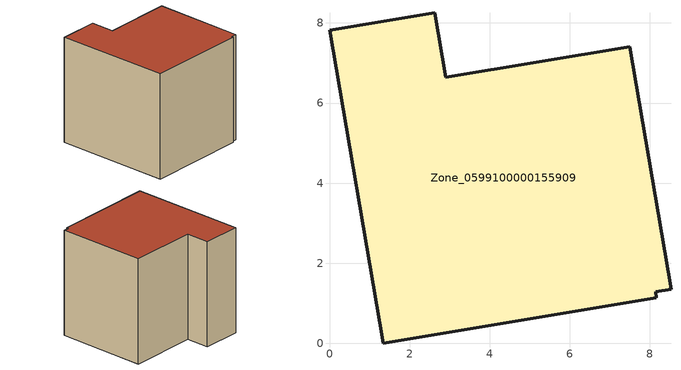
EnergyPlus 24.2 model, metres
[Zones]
Zone_0599100000155909
 floor ground (C_G): 8.53,1.35 8.14,1.3 8.16,1.14 1.34,0 0,7.82 2.63,8.26 2.9,6.64 7.5,7.41 z0
 wall outside (C_F): 8.53,1.35 7.5,7.41 2.9,6.64 2.63,8.26 0,7.82 1.34,0 8.16,1.14 8.14,1.3 8.53,1.35 z0:7.3
 roof outside (C_R): 8.14,1.3 8.53,1.35 7.5,7.41 2.9,6.64 2.63,8.26 0,7.82 1.34,0 8.16,1.14 z7.3
[BUILDING]
Pand.0599100000155909: North Axis=0; Terrain=City; Loads Convergence Tolerance Value=0.04; Temperature Convergence Tolerance Value=0.4; Solar Distribution=FullExterior; Maximum Number of Warmup Days=25; Minimum Number of Warmup Days=1
[Site:Location]
Rotterdam.The.Hague.AP_ZH_NLD Design_Conditions: Latitude=51.96; Longitude=4.45; Time Zone=1; Elevation=-4.5
[SITE:GROUNDTEMPERATURE:BUILDINGSURFACE]
18, 18, 18, 18, 18, 18, 18, 18, 18, 18, 18, 18
[MATERIAL] Thermal Absorptance=0.9; Solar Absorptance=0.7; Visible Absorptance=0.7
Name | Roughness | Thickness | Conductivity | Density | Specific Heat
G.TI.1946 | MediumSmooth | 0.15 | 1 | 540 | 1210
F.TI.1946 | Rough | 0.3 | 0.857143 | 1920 | 840
R.TI.1946 | MediumRough | 0.2 | 0.1 | 1500 | 1000
[CONSTRUCTION]
C_G: G.TI.1946
C_F: F.TI.1946
C_R: R.TI.1946
[ZONE]
Zone_0599100000155909: Type=1; Multiplier=1; Ceiling Height=Autocalculate; Volume=Autocalculate; Floor Area=autocalculate; Part of Total Floor Area=Yes
[ZONEINFILTRATION:DESIGNFLOWRATE]
Infil_Zone_0599100000155909: Zone or ZoneList or Space or SpaceList=Zone_0599100000155909; Schedule=AlwaysOn; Design Flow Rate Calculation Method=Flow/Area; Flow Rate per Floor Area=0.003; Constant Term Coefficient=1; Temperature Term Coefficient=0; Velocity Term Coefficient=0; Velocity Squared Term Coefficient=0
[HVACTEMPLATE:ZONE:IDEALLOADSAIRSYSTEM]
Zone_0599100000155909: Maximum Heating Supply Air Temperature=50; Minimum Cooling Supply Air Temperature=13; Maximum Heating Supply Air Humidity Ratio=0.0156; Minimum Cooling Supply Air Humidity Ratio=0.0077; Heating Limit=NoLimit; Cooling Limit=NoLimit; Dehumidification Control Type=ConstantSensibleHeatRatio; Cooling Sensible Heat Ratio=0.7; Dehumidification Setpoint=60; Humidification Control Type=None; Humidification Setpoint=30; Outdoor Air Method=None; Outdoor Air Flow Rate per Person=0.00944; Outdoor Air Flow Rate per Zone Floor Area=0; Outdoor Air Flow Rate per Zone=0; Demand Controlled Ventilation Type=None; Outdoor Air Economizer Type=NoEconomizer; Heat Recovery Type=None; Sensible Heat Recovery Effectiveness=0.7; Latent Heat Recovery Effectiveness=0.65
[ZONECONTROL:THERMOSTAT]
ThermostatControl_Zone_0599100000155909: Zone or ZoneList=Zone_0599100000155909; Control Type Schedule=DualSetpointControlType; Control 1=Thermostat_Zone_0599100000155909; Temperature Difference Between Cutout And Setpoint=0
[THERMOSTATSETPOINT:DUALSETPOINT]
Thermostat_Zone_0599100000155909: Heating Setpoint Temperature Schedule=HeatingSetpoint_Zone_0599100000155909; Cooling Setpoint Temperature Schedule=CoolingSetpoint_Zone_0599100000155909
[SCHEDULE:COMPACT]
HeatingSetpoint_Zone_0599100000155909: Through: 12/31, For: AllDays, Until: 24:00, 21
CoolingSetpoint_Zone_0599100000155909: Through: 12/31, For: AllDays, Until: 24:00, 24
DualSetpointControlType: Through: 12/31, For: AllDays, Until: 24:00, 4
AlwaysOn: Through: 12/31, For: AllDays, Until: 24:00, 1
